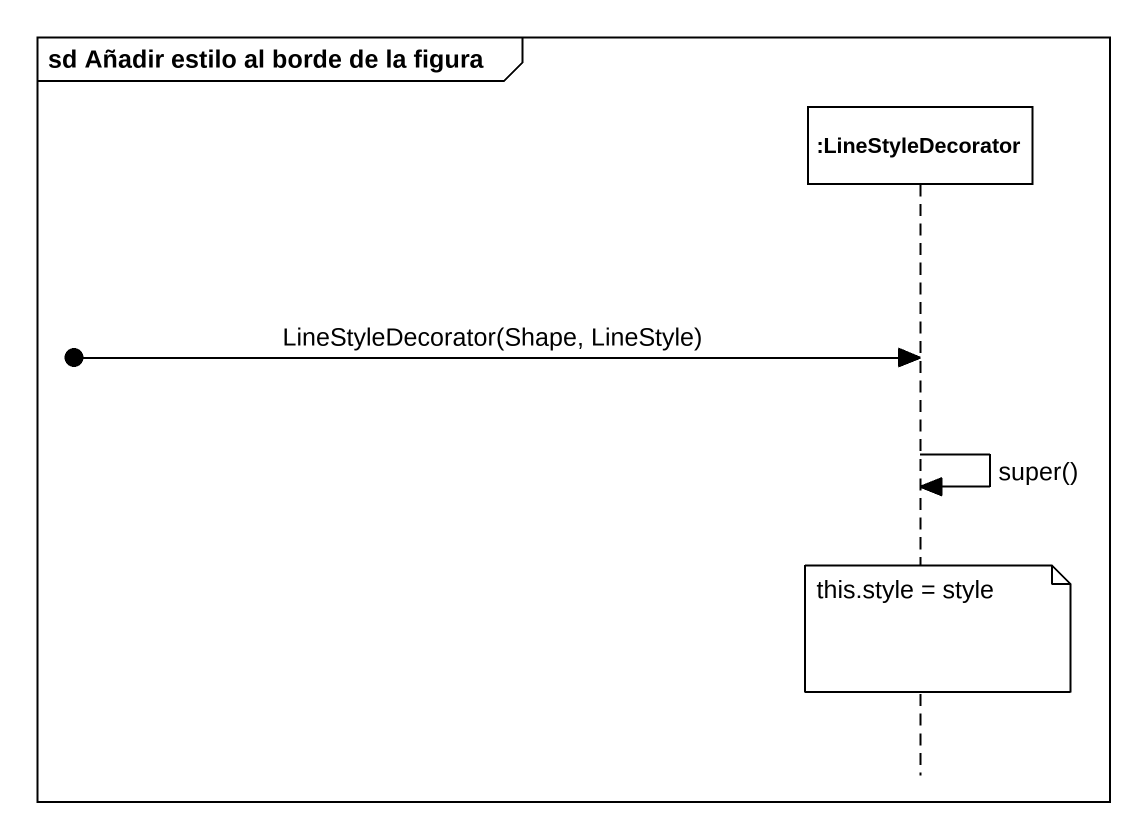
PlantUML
@startuml
mainframe sd Añadir estilo al borde de la figura
hide footbox
participant ":LineStyleDecorator" as LineStyleDecorator

[o-> LineStyleDecorator : LineStyleDecorator(Shape, LineStyle)
LineStyleDecorator -> LineStyleDecorator : super()
note over LineStyleDecorator : this.style = style
@enduml
